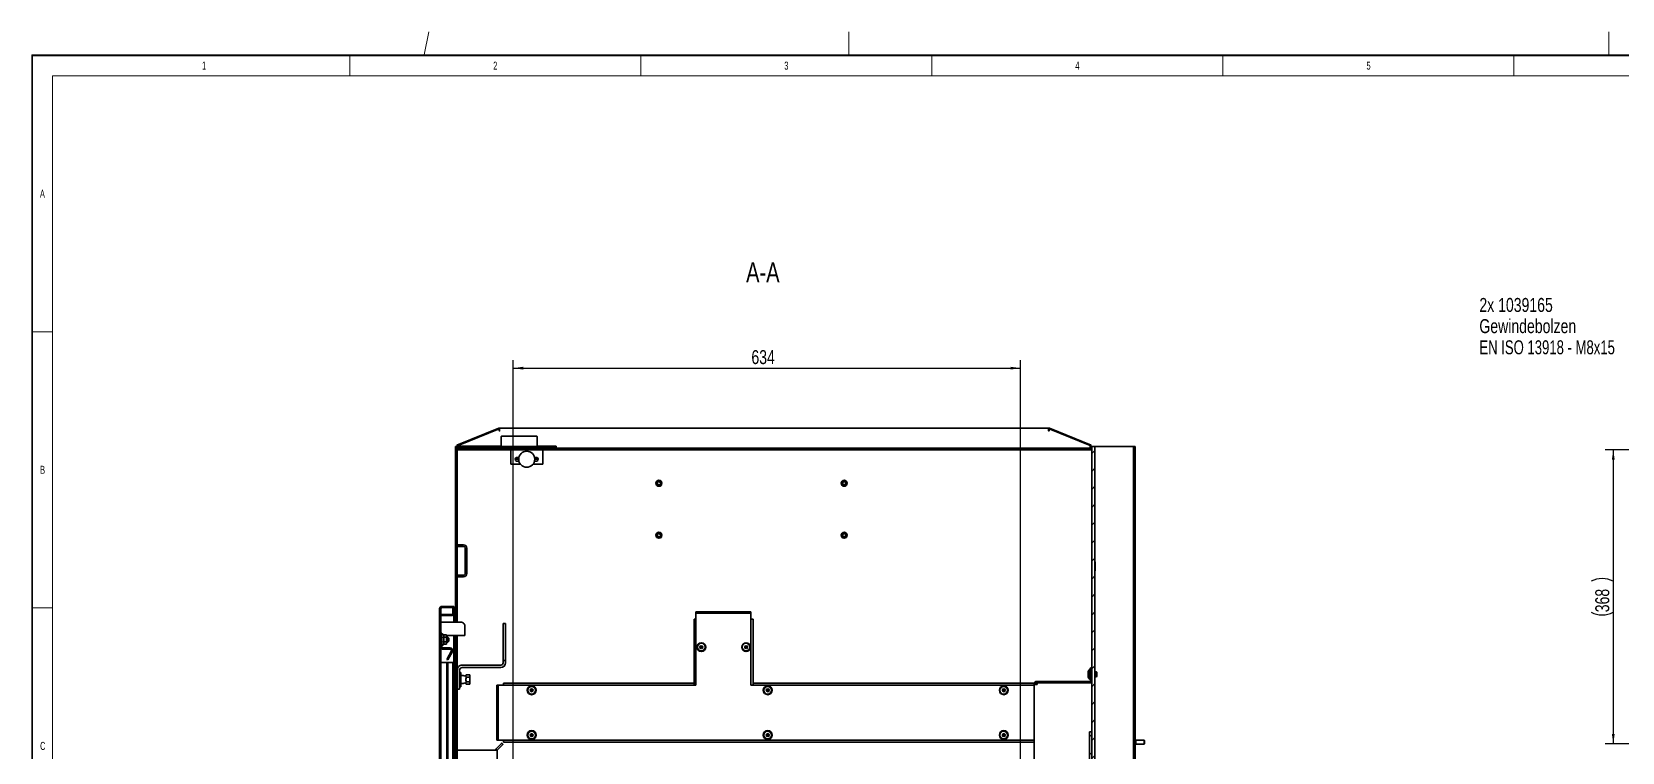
# Paper-space layout 'Blatt1' of a CAD drawing. Header units: millimetres. Extents: x 0 to 1189, y 0 to 841.
# Drawn here: x 5.8 to 403.3, y 660.7 to 841 of the extents above; entities that cross this region are included whole.
import ezdxf

# ---------------------------------------------------------------- set-up
doc = ezdxf.new("R2010")
doc.units = ezdxf.units.MM
for name, color, linetype in [('1', 7, 'Continuous'), ('BEMASSUNG', 1, 'Continuous'), ('BESCHRIFTUNG', 5, 'Continuous')]:
    doc.layers.add(name, color=color, linetype=linetype)
doc.styles.add('SLDTEXTSTYLE0', font='TXT', dxfattribs={"width": 0.675})
doc.styles.add('SLDTEXTSTYLE2', font='TXT', dxfattribs={"width": 0.75})
doc.styles.add('SLDTEXTSTYLE4', font='TXT', dxfattribs={"width": 0.7})
doc.dimstyles.new('SLDDIMSTYLE2', dxfattribs={"dimtxt": 3.5, "dimasz": 2.5, "dimexe": 0, "dimexo": 0.0625, "dimgap": 0.875, "dimtad": 1, "dimdec": 1, "dimlfac": 5, "dimrnd": 1e-09, "dimzin": 12, "dimdsep": 46, "dimtxsty": 'SLDTEXTSTYLE2', "dimsah": 1, "dimcen": 0.09, "dimadec": 0, "dimazin": 3, "dimtfac": 1, "dimtdec": 1, "dimtofl": 0, "dimtmove": 0, "dimatfit": 3, "dimfxl": 1, "dimfrac": 2, "dimtolj": 1, "dimtzin": 12, "dimarcsym": 0})

# ---------------------------------------------------------------- blocks, each defined once
blk = doc.blocks.new('_D_8')
at = {"layer": 'BEMASSUNG'}
for p, q in [((416.76, 736.43), (399.08, 736.43)), ((401.08, 736.43), (401.08, 662.83)), ((481.13, 662.83), (399.08, 662.83))]:
    blk.add_line(p, q, dxfattribs=at)
for centre, start, end in [((398.3, 697.96), 63.4349, 116.5651), ((398.3, 701.31), 243.4349, 296.5651)]:
    blk.add_arc(centre, 6.21, start, end, dxfattribs=at)
for points in [[(401.08, 736.43), (400.73, 733.93), (401.43, 733.93)], [(401.08, 662.83), (401.43, 665.33), (400.73, 665.33)]]:
    blk.add_solid(points, dxfattribs=at)
at = {"layer": 'BEMASSUNG', "insert": (396.57, 695.75), "char_height": 3.5, "attachment_point": 1, "rotation": 90, "style": 'SLDTEXTSTYLE2'}
blk.add_mtext('368', dxfattribs=at)
blk = doc.blocks.new('SW_NOTE_0_18')
at = {"layer": 'BESCHRIFTUNG', "color": 0, "char_height": 3.5, "attachment_point": 1}
for s, insert, style in [('2x 1039165', (-47.79, 15.12), 'SLDTEXTSTYLE2'), ('Gewindebolzen', (-47.79, 9.82), 'SLDTEXTSTYLE2'), ('EN ISO 13918 - M8x15', (-47.79, 4.52), 'SLDTEXTSTYLE4')]:
    blk.add_mtext(s, dxfattribs=dict(at, insert=insert, style=style))
blk = doc.blocks.new('SW_HATCH_1')
at = {"color": 0, "linetype": 'Continuous', "lineweight": 18}
for p, q in [((-158.39, 395.69), (-157.99, 395.29)), ((-156.19, 396.09), (-156.59, 395.69)), ((-153.9, 395.69), (-153.5, 395.29)), ((-151.7, 396.09), (-152.1, 395.69)), ((-149.41, 395.69), (-149.01, 395.29)), ((-147.21, 396.09), (-147.61, 395.69)), ((-144.92, 395.69), (-144.52, 395.29)), ((-143.04, 395.78), (-143.12, 395.69)), ((-140.43, 395.69), (-140.03, 395.29)), ((-138.23, 396.09), (-138.63, 395.69)), ((-135.94, 395.69), (-135.54, 395.29)), ((-131.45, 395.69), (-131.05, 395.29)), ((-126.96, 395.69), (-126.56, 395.29)), ((-122.47, 395.69), (-122.07, 395.29)), ((-117.98, 395.69), (-117.58, 395.29)), ((-113.49, 395.69), (-113.09, 395.29)), ((-109, 395.69), (-108.6, 395.29)), ((-104.51, 395.69), (-104.11, 395.29)), ((-100.02, 395.69), (-99.62, 395.29)), ((-95.53, 395.69), (-95.13, 395.29)), ((-91.04, 395.69), (-90.64, 395.29)), ((-86.55, 395.69), (-86.15, 395.29)), ((-82.06, 395.69), (-81.66, 395.29)), ((-77.57, 395.69), (-77.17, 395.29)), ((-73.08, 395.69), (-72.68, 395.29)), ((-68.58, 395.69), (-68.18, 395.29)), ((-64.09, 395.69), (-63.69, 395.29)), ((-59.6, 395.69), (-59.2, 395.29)), ((-55.11, 395.69), (-54.71, 395.29)), ((-50.62, 395.69), (-50.22, 395.29)), ((-46.13, 395.69), (-45.73, 395.29)), ((-41.64, 395.69), (-41.24, 395.29)), ((-37.15, 395.69), (-36.75, 395.29)), ((-32.66, 395.69), (-32.26, 395.29)), ((-28.17, 395.69), (-27.77, 395.29)), ((-23.68, 395.69), (-23.28, 395.29)), ((-19.19, 395.69), (-18.79, 395.29)), ((-14.7, 395.69), (-14.3, 395.29)), ((-10.21, 395.69), (-9.81, 395.29)), ((-5.72, 395.69), (-5.32, 395.29)), ((-1.23, 395.69), (-0.83, 395.29)), ((0, 395.13), (-0.8, 394.33)), ((-159.4, 392.89), (-159.8, 392.49)), ((0, 390.64), (-0.8, 389.84)), ((-159.4, 388.4), (-159.8, 388)), ((0, 386.15), (-0.8, 385.35)), ((-159.4, 383.91), (-159.8, 383.51)), ((0, 381.66), (-0.8, 380.86)), ((-159.4, 379.42), (-159.8, 379.02)), ((-159.4, 374.93), (-159.8, 374.53)), ((0, 377.17), (-0.8, 376.37)), ((-159.4, 370.44), (-159.8, 370.04)), ((0, 372.68), (-0.8, 371.88)), ((-159.4, 365.94), (-159.8, 365.54)), ((-157.4, 367.76), (-157, 367.36)), ((0, 368.19), (-0.8, 367.39)), ((-158.02, 363.89), (-157.64, 363.51)), ((0, 363.7), (-0.8, 362.9)), ((-159.4, 361.45), (-159.8, 361.05)), ((0, 359.21), (-0.8, 358.41)), ((-163.56, 355.97), (-163.34, 355.75)), ((-162.29, 354.07), (-162.59, 353.77)), ((-159.4, 356.96), (-159.8, 356.56)), ((0, 354.72), (-0.8, 353.92)), ((-163.82, 351.73), (-163.52, 351.43)), ((0, 350.23), (-0.8, 349.43)), ((-163.82, 347.24), (-163.52, 346.94)), ((-163.22, 348.65), (-163.52, 348.35)), ((-163.82, 342.75), (-163.52, 342.45)), ((-161.71, 345.67), (-162.01, 345.37)), ((0, 345.74), (-0.8, 344.94)), ((0, 341.25), (-0.8, 340.45)), ((0, 336.76), (-0.8, 335.96)), ((0, 332.27), (-0.8, 331.47)), ((0, 327.78), (-0.8, 326.98)), ((-1.4, 324.02), (-0.8, 323.42)), ((0, 323.29), (-0.8, 322.49)), ((-1.4, 319.53), (-0.8, 318.93)), ((0, 318.8), (-0.8, 318)), ((-1.4, 315.04), (-0.92, 314.56)), ((0, 314.31), (-0.8, 313.51)), ((4.27, 314.09), (3.67, 313.49)), ((8.76, 314.09), (8.16, 313.49)), ((13.25, 314.09), (12.65, 313.49)), ((-10.35, 310.52), (-9.9, 310.07)), ((-7.29, 311.95), (-6.84, 311.49)), ((-4.23, 313.37), (-3.78, 312.92)), ((-19.54, 306.23), (-19.09, 305.78)), ((-16.48, 307.66), (-16.02, 307.21)), ((-13.41, 309.09), (-12.96, 308.64)), ((0, 309.82), (-0.8, 309.02)), ((-22.6, 304.81), (-22.15, 304.35)), ((0, 305.33), (-0.8, 304.53)), ((0, 300.84), (-0.8, 300.04)), ((0, 296.35), (-0.8, 295.55)), ((0, 291.86), (-0.8, 291.06)), ((0, 287.37), (-0.8, 286.57)), ((0, 282.88), (-0.8, 282.08)), ((0, 278.39), (-0.8, 277.59)), ((0, 273.9), (-0.8, 273.1)), ((0, 269.41), (-0.8, 268.61)), ((0, 264.92), (-0.8, 264.12)), ((0, 260.43), (-0.8, 259.63)), ((0, 255.94), (-0.8, 255.14)), ((0, 251.45), (-0.8, 250.65)), ((0, 246.96), (-0.8, 246.16)), ((0, 242.47), (-0.8, 241.67)), ((0, 237.98), (-0.8, 237.18)), ((0, 233.49), (-0.8, 232.69)), ((0, 229), (-0.8, 228.2)), ((0, 224.51), (-0.8, 223.71)), ((-1.2, 218.82), (-1.5, 218.52)), ((0, 220.02), (-0.8, 219.22)), ((0, 215.53), (-0.8, 214.73)), ((-1.2, 214.33), (-1.5, 214.03)), ((0, 211.04), (-0.8, 210.24)), ((-1.2, 209.84), (-1.5, 209.54)), ((9.35, 206.92), (8.95, 206.52)), ((12.37, 209.93), (12.17, 209.73)), ((16.36, 209.43), (16.16, 209.23)), ((19.49, 208.07), (19.36, 207.94)), ((-1.2, 205.35), (-1.5, 205.05)), ((0, 206.55), (-0.8, 205.75)), ((-1.2, 200.86), (-1.5, 200.56)), ((0, 202.06), (-0.8, 201.26)), ((1.57, 199.13), (0.6, 198.17)), ((6.06, 199.13), (4.46, 197.53)), ((9.35, 202.43), (8.95, 202.03)), ((11.08, 199.66), (10.55, 199.14)), ((-1.2, 196.37), (-1.5, 196.07)), ((0, 197.57), (-0.8, 196.77)), ((9.75, 198.33), (8.95, 197.53)), ((-1.2, 191.88), (-1.5, 191.58)), ((0, 193.08), (-0.8, 192.28)), ((-1.2, 187.39), (-1.5, 187.09)), ((0, 188.59), (-0.8, 187.79)), ((9.35, 188.96), (8.95, 188.56)), ((10.01, 189.61), (9.81, 189.41)), ((14, 189.11), (13.8, 188.91)), ((18.4, 189.02), (18.21, 188.84)), ((9.35, 184.46), (8.95, 184.06)), ((9.62, 180.24), (9.29, 179.91)), ((3.7, 178.81), (2.1, 177.21)), ((7.7, 178.32), (6.59, 177.21)), ((12.14, 169.29), (11.94, 169.09)), ((16.13, 168.79), (15.93, 168.59)), ((9.35, 166.5), (8.95, 166.1)), ((9.35, 162.01), (8.95, 161.61)), ((10.99, 159.17), (10.55, 158.72)), ((1.34, 158.49), (0.6, 157.75)), ((5.83, 158.49), (4.23, 156.89)), ((9.52, 157.69), (8.72, 156.89)), ((-132.48, 154.89), (-133.28, 154.09)), ((-127.99, 154.89), (-128.79, 154.09)), ((-123.5, 154.89), (-124.3, 154.09)), ((-119.01, 154.89), (-119.81, 154.09)), ((-114.52, 154.89), (-115.32, 154.09)), ((-110.03, 154.89), (-110.83, 154.09)), ((-105.54, 154.89), (-106.34, 154.09)), ((-104.8, 153.52), (-104.37, 153.09)), ((-101.05, 154.89), (-101.85, 154.09)), ((-100.88, 154.09), (-99.88, 153.09)), ((-96.56, 154.89), (-97.36, 154.09)), ((-96.39, 154.09), (-95.39, 153.09)), ((-92.06, 154.89), (-92.86, 154.09)), ((-87.57, 154.89), (-88.37, 154.09)), ((-83.08, 154.89), (-83.88, 154.09)), ((-78.59, 154.89), (-79.39, 154.09)), ((-74.1, 154.89), (-74.9, 154.09)), ((-69.61, 154.89), (-70.41, 154.09)), ((-65.12, 154.89), (-65.92, 154.09)), ((-60.63, 154.89), (-61.43, 154.09)), ((-56.14, 154.89), (-56.94, 154.09)), ((-51.65, 154.89), (-52.45, 154.09)), ((-47.16, 154.89), (-47.96, 154.09)), ((-42.67, 154.89), (-43.47, 154.09)), ((-38.18, 154.89), (-38.98, 154.09)), ((-33.69, 154.89), (-34.49, 154.09)), ((-29.2, 154.89), (-30, 154.09)), ((-24.71, 154.89), (-25.51, 154.09)), ((-20.22, 154.89), (-21.02, 154.09)), ((-15.73, 154.89), (-16.53, 154.09)), ((-11.24, 154.89), (-12.04, 154.09)), ((-6.75, 154.89), (-7.55, 154.09)), ((-2.4, 154.75), (-3.06, 154.09)), ((-0.39, 152.28), (-0.99, 151.68)), ((0, 148.17), (-0.8, 147.37)), ((0, 143.68), (-0.8, 142.88)), ((0, 139.19), (-0.8, 138.39)), ((-163.82, 131.72), (-163.52, 131.42)), ((-160.64, 131.22), (-160.86, 131)), ((0, 134.7), (-0.8, 133.9)), ((-163.82, 127.23), (-163.52, 126.93)), ((-163.22, 128.64), (-163.52, 128.34)), ((-161.29, 130.57), (-161.59, 130.27)), ((0, 130.21), (-0.8, 129.41)), ((0, 125.72), (-0.8, 124.92)), ((-163.82, 122.74), (-163.52, 122.44)), ((-161.26, 120.17), (-160.96, 119.87)), ((-160.72, 122.16), (-161.01, 121.87)), ((0, 121.23), (-0.8, 120.43)), ((-159.4, 118.99), (-159.8, 118.59)), ((-1.7, 117.29), (-2, 116.99)), ((-0.8, 115.94), (-2, 114.74)), ((0, 116.74), (-0.8, 115.94)), ((-159.4, 114.5), (-159.8, 114.1)), ((-158.07, 112.49), (-157.63, 112.05)), ((-157.44, 111.87), (-157, 111.43)), ((-0.8, 113.7), (-2, 112.5)), ((-0.8, 111.45), (-2, 110.25)), ((0, 112.25), (-0.8, 111.45)), ((-159.4, 110.01), (-159.8, 109.61)), ((-157.4, 107.34), (-157, 106.94)), ((-0.8, 109.21), (-2, 108.01)), ((0, 107.76), (-0.8, 106.96)), ((-159.4, 105.52), (-159.8, 105.12)), ((-159.4, 104.85), (-159.05, 104.49)), ((-0.8, 106.96), (-2, 105.76)), ((-0.8, 104.72), (-2, 103.52)), ((-159.4, 101.03), (-159.8, 100.63)), ((-88.4, 100.19), (-89, 99.59)), ((-0.8, 102.47), (-2, 101.27)), ((-0.8, 100.23), (-2, 99.03)), ((0, 103.27), (-0.8, 102.47)), ((-159.4, 96.54), (-159.8, 96.14)), ((-88.4, 95.7), (-89, 95.1)), ((-0.8, 97.98), (-2, 96.78)), ((-0.8, 95.74), (-2, 94.54)), ((0, 98.78), (-0.8, 97.98)), ((-159.4, 92.05), (-159.8, 91.65)), ((-0.8, 93.49), (-2, 92.29)), ((0, 94.29), (-0.8, 93.49)), ((-159.4, 87.56), (-159.8, 87.16)), ((-88.4, 91.21), (-89, 90.61)), ((-0.8, 91.25), (-2, 90.05)), ((-0.8, 89), (-2, 87.8)), ((0, 89.8), (-0.8, 89)), ((-88.4, 86.71), (-89, 86.11)), ((-0.8, 86.76), (-2, 85.56)), ((-0.8, 84.51), (-2, 83.31)), ((0, 85.31), (-0.8, 84.51)), ((-159.4, 83.07), (-159.8, 82.67)), ((-88.4, 82.22), (-89, 81.62)), ((-0.8, 82.27), (-2, 81.07)), ((-0.8, 80.02), (-2, 78.82)), ((0, 80.82), (-0.8, 80.02)), ((-159.4, 78.58), (-159.8, 78.18)), ((-88.4, 77.73), (-89, 77.13)), ((-0.8, 77.78), (-2, 76.58)), ((-0.8, 75.53), (-2, 74.33)), ((0, 76.33), (-0.8, 75.53)), ((-159.4, 74.09), (-159.8, 73.69)), ((-109, 75.1), (-110.2, 73.9)), ((-106.4, 74.29), (-105.2, 73.09)), ((-101.91, 74.29), (-100.71, 73.09)), ((-97.41, 74.29), (-96.21, 73.09)), ((-92.92, 74.29), (-91.72, 73.09)), ((-88.43, 74.29), (-87.23, 73.09)), ((-83.94, 74.29), (-82.74, 73.09)), ((-79.45, 74.29), (-78.25, 73.09)), ((-74.96, 74.29), (-73.76, 73.09)), ((-70.47, 74.29), (-69.27, 73.09)), ((-65.98, 74.29), (-64.78, 73.09)), ((-61.49, 74.29), (-60.29, 73.09)), ((-57, 74.29), (-55.8, 73.09)), ((-52.51, 74.29), (-51.31, 73.09)), ((-48.02, 74.29), (-46.82, 73.09)), ((-43.53, 74.29), (-42.33, 73.09)), ((-39.04, 74.29), (-37.84, 73.09)), ((-34.55, 74.29), (-33.35, 73.09)), ((-30.06, 74.29), (-28.86, 73.09)), ((-25.57, 74.29), (-24.37, 73.09)), ((-21.08, 74.29), (-19.88, 73.09)), ((-16.59, 74.29), (-15.39, 73.09)), ((-12.1, 74.29), (-10.9, 73.09)), ((-7.61, 74.29), (-6.41, 73.09)), ((-3.12, 74.29), (-2, 73.17)), ((-0.8, 73.29), (-2, 72.09)), ((0, 71.84), (-0.8, 71.04)), ((-159.4, 69.6), (-159.8, 69.2)), ((-109, 70.61), (-110.2, 69.41)), ((-0.8, 71.04), (-2, 69.84)), ((-0.8, 68.8), (-2, 67.6)), ((-159.4, 65.11), (-159.8, 64.71)), ((-109, 66.11), (-110.2, 64.92)), ((-0.8, 66.55), (-2, 65.35)), ((-0.8, 64.31), (-2, 63.11)), ((0, 67.35), (-0.8, 66.55)), ((-159.4, 60.62), (-159.8, 60.22)), ((-108.1, 62.53), (-109.01, 61.62)), ((-103.64, 62.49), (-104.84, 61.29)), ((-99.15, 62.49), (-100.35, 61.29)), ((-94.66, 62.49), (-95.86, 61.29)), ((-90.17, 62.49), (-91.37, 61.29)), ((-85.68, 62.49), (-86.88, 61.29)), ((-81.19, 62.49), (-82.39, 61.29)), ((-76.7, 62.49), (-77.9, 61.29)), ((-72.21, 62.49), (-73.41, 61.29)), ((-67.72, 62.49), (-68.92, 61.29)), ((-63.23, 62.49), (-64.43, 61.29)), ((-58.74, 62.49), (-59.94, 61.29)), ((-54.25, 62.49), (-55.45, 61.29)), ((-49.76, 62.49), (-50.96, 61.29)), ((-45.27, 62.49), (-46.47, 61.29)), ((-40.78, 62.49), (-41.98, 61.29)), ((-36.29, 62.49), (-37.49, 61.29)), ((-31.8, 62.49), (-33, 61.29)), ((-27.31, 62.49), (-28.51, 61.29)), ((-22.82, 62.49), (-24.02, 61.29)), ((-18.33, 62.49), (-19.53, 61.29)), ((-13.84, 62.49), (-15.04, 61.29)), ((-9.35, 62.49), (-10.55, 61.29)), ((-4.86, 62.49), (-6.06, 61.29)), ((-0.8, 62.06), (-2, 60.86)), ((-0.8, 59.82), (-2, 58.62)), ((0, 62.86), (-0.8, 62.06)), ((-159.4, 56.13), (-159.8, 55.73)), ((-0.8, 57.57), (-1.08, 57.29)), ((0, 58.37), (-0.8, 57.57)), ((-154.85, 51.69), (-155.25, 51.29)), ((-150.36, 51.69), (-150.76, 51.29)), ((-145.87, 51.69), (-146.27, 51.29)), ((-136.89, 51.69), (-137.29, 51.29)), ((0, 53.88), (-0.8, 53.08)), ((-159.4, 51.64), (-159.8, 51.24)), ((-159.39, 50.95), (-158.74, 50.3)), ((-155.24, 51.29), (-154.64, 50.69)), ((-154.64, 50.69), (-154.24, 50.29)), ((-150.75, 51.29), (-150.15, 50.69)), ((-150.15, 50.69), (-149.75, 50.29)), ((-146.26, 51.29), (-145.66, 50.69)), ((-145.66, 50.69), (-145.26, 50.29)), ((-141.17, 50.69), (-140.77, 50.29)), ((-137.28, 51.29), (-136.68, 50.69)), ((-136.68, 50.69), (-136.28, 50.29)), ((-132.19, 50.69), (-131.79, 50.29)), ((-127.7, 50.69), (-127.3, 50.29)), ((-123.21, 50.69), (-122.81, 50.29)), ((-118.72, 50.69), (-118.32, 50.29)), ((-114.23, 50.69), (-113.83, 50.29)), ((-109.74, 50.69), (-109.34, 50.29)), ((-105.25, 50.69), (-104.85, 50.29)), ((-100.76, 50.69), (-100.36, 50.29)), ((-100.2, 47.97), (-100.5, 47.67)), ((-96.27, 50.69), (-95.87, 50.29)), ((-91.78, 50.69), (-91.38, 50.29)), ((-87.29, 50.69), (-86.89, 50.29)), ((-82.8, 50.69), (-82.4, 50.29)), ((-78.31, 50.69), (-77.91, 50.29)), ((-73.81, 50.69), (-73.41, 50.29)), ((-69.32, 50.69), (-68.92, 50.29)), ((-64.83, 50.69), (-64.43, 50.29)), ((-60.34, 50.69), (-59.94, 50.29)), ((-55.85, 50.69), (-55.45, 50.29)), ((-51.36, 50.69), (-50.96, 50.29)), ((-46.87, 50.69), (-46.47, 50.29)), ((-42.38, 50.69), (-41.98, 50.29)), ((-37.89, 50.69), (-37.49, 50.29)), ((-33.4, 50.69), (-33, 50.29)), ((-28.91, 50.69), (-28.51, 50.29)), ((-24.42, 50.69), (-24.02, 50.29)), ((-21.55, 50.29), (-21.95, 49.89)), ((-19.93, 50.69), (-19.53, 50.29)), ((-17.06, 50.29), (-17.46, 49.89)), ((-15.44, 50.69), (-15.04, 50.29)), ((-14.41, 48.45), (-14.93, 47.93)), ((-10.95, 50.69), (-10.55, 50.29)), ((-6.46, 50.69), (-6.06, 50.29)), ((-1.97, 50.69), (-1.57, 50.29)), ((0, 49.39), (-0.8, 48.59)), ((0, 44.9), (-0.8, 44.1)), ((-100.2, 43.48), (-100.5, 43.18)), ((0, 40.41), (-0.8, 39.61)), ((-100.2, 38.99), (-100.5, 38.69)), ((-8.5, 36.4), (-10.58, 34.32)), ((0, 35.92), (-0.8, 35.12)), ((-100.2, 34.5), (-100.5, 34.2)), ((-100.2, 30.01), (-100.5, 29.71)), ((0, 31.43), (-0.8, 30.63)), ((-100.2, 25.52), (-100.5, 25.22)), ((-91.65, 25.09), (-95.5, 21.24)), ((-79.42, 23.85), (-95.5, 7.77)), ((-87.66, 24.59), (-95.3, 16.95)), ((-73.73, 25.05), (-93.69, 5.09)), ((-70.21, 24.08), (-88.89, 5.4)), ((-77.87, 25.4), (-78.17, 25.1)), ((-76.19, 27.09), (-76.49, 26.79)), ((-72.71, 26.07), (-73.01, 25.77)), ((-69.45, 24.84), (-69.75, 24.54)), ((-9.4, 26.52), (-10.58, 25.34)), ((0, 26.94), (-0.8, 26.14)), ((-100.2, 21.03), (-100.5, 20.73)), ((-84.6, 23.16), (-95.5, 12.26)), ((-67.58, 22.22), (-82.11, 7.69)), ((-65.07, 20.24), (-65.37, 19.94)), ((0, 22.45), (-0.8, 21.65)), ((-100.2, 16.54), (-100.5, 16.24)), ((-65.69, 19.63), (-79.13, 6.18)), ((-64.66, 16.16), (-75.67, 5.15)), ((-63.84, 16.98), (-64.14, 16.68)), ((0, 17.96), (-0.8, 17.16)), ((0.82, 18.78), (0.52, 18.48)), ((4.6, 18.07), (4.3, 17.77)), ((9.83, 18.81), (9.53, 18.51)), ((14.33, 18.82), (14.03, 18.52)), ((18.84, 18.84), (18.54, 18.54)), ((23.34, 18.85), (23.04, 18.55)), ((27.85, 18.87), (27.54, 18.56)), ((-100.2, 12.05), (-100.5, 11.75)), ((-62.83, 13.51), (-63.13, 13.21)), ((0, 13.47), (-0.8, 12.67)), ((0.9, 14.37), (0.6, 14.07)), ((-65.6, 10.73), (-70.24, 6.09)), ((-64.51, 11.82), (-64.81, 11.52)), ((0, 8.98), (-0.8, 8.18)), ((0.9, 9.88), (0.6, 9.58)), ((-100.2, 7.56), (-100.5, 7.26)), ((-79.45, 5.86), (-79.75, 5.56)), ((-76.19, 4.64), (-76.49, 4.34)), ((-71.03, 5.3), (-71.33, 5)), ((0, 4.49), (-0.8, 3.69)), ((0.9, 5.39), (0.6, 5.09)), ((-100.2, 3.07), (-100.5, 2.77)), ((-72.71, 3.62), (-73.01, 3.32)), ((0, 0), (-0.8, -0.8)), ((0.9, 0.9), (0.6, 0.6)), ((-100.2, -1.42), (-100.5, -1.72)), ((-97.4, -3.11), (-97.7, -3.41)), ((-92.91, -3.11), (-93.21, -3.41)), ((-88.42, -3.11), (-88.72, -3.41)), ((-48.01, -3.11), (-48.31, -3.41)), ((-43.52, -3.11), (-43.82, -3.41)), ((-39.03, -3.11), (-39.33, -3.41)), ((-34.54, -3.11), (-34.84, -3.41)), ((-30.05, -3.11), (-30.35, -3.41)), ((-25.56, -3.11), (-25.86, -3.41)), ((-21.07, -3.11), (-21.37, -3.41)), ((-16.58, -3.11), (-16.88, -3.41)), ((-12.09, -3.11), (-12.39, -3.41)), ((-7.6, -3.11), (-7.9, -3.41)), ((-3.11, -3.11), (-3.41, -3.41)), ((2.08, -2.41), (1.78, -2.71)), ((6.57, -2.41), (6.27, -2.71)), ((11.06, -2.41), (10.76, -2.71)), ((15.55, -2.41), (15.25, -2.71)), ((20.04, -2.41), (19.74, -2.71))]:
    blk.add_line(p, q, dxfattribs=at)
blk = doc.blocks.new('_D_9')
at = {"layer": 'BEMASSUNG'}
for p, q in [((126.14, 599.23), (126.14, 758.83)), ((126.14, 756.83), (252.94, 756.83)), ((252.94, 599.23), (252.94, 758.83))]:
    blk.add_line(p, q, dxfattribs=at)
for points in [[(126.14, 756.83), (128.64, 756.48), (128.64, 757.18)], [(252.94, 756.83), (250.44, 757.18), (250.44, 756.48)]]:
    blk.add_solid(points, dxfattribs=at)
at = {"layer": 'BEMASSUNG', "insert": (185.66, 761.34), "char_height": 3.5, "attachment_point": 1, "style": 'SLDTEXTSTYLE2'}
blk.add_mtext('634', dxfattribs=at)

psp = doc.layouts.new('Blatt1')

# ---------------------------------------------------------------- linework, layer by layer
at = {"color": 7, "linetype": 'Continuous', "lineweight": 35}
for p, q in [((122.497, 741.789), (112.052, 737.568)), ((122.609, 741.618), (112.326, 737.464)), ((122.572, 741.603), (122.497, 741.789)), ((122.609, 741.16), (122.609, 741.618)), ((122.722, 741.232), (122.722, 741.832)), ((259.941, 741.832), (122.722, 741.832)), ((122.722, 741.16), (122.722, 741.232)), ((123.126, 739.632), (123.126, 737.472)), ((131.926, 739.832), (123.326, 739.832)), ((132.126, 737.472), (132.126, 739.632)), ((259.941, 741.832), (259.941, 741.232)), ((259.941, 741.232), (259.941, 741.16)), ((260.053, 741.618), (270.336, 737.464)), ((260.053, 741.16), (260.053, 741.618)), ((260.166, 741.789), (260.091, 741.603)), ((270.611, 737.568), (260.166, 741.789)), ((111.736, 737.232), (112.136, 737.232)), ((111.736, 737.232), (111.736, 695.232)), ((112.052, 737.568), (112.164, 737.29)), ((112.136, 737.232), (112.496, 737.232)), ((112.136, 737.232), (112.136, 695.232)), ((112.136, 736.832), (112.136, 736.432)), ((112.136, 736.832), (128.516, 736.832)), ((112.136, 736.432), (128.516, 736.432)), ((112.164, 737.29), (112.326, 737.356)), ((112.326, 737.272), (112.326, 737.464)), ((122.926, 737.272), (112.326, 737.272)), ((112.496, 737.232), (112.496, 736.832)), ((112.496, 737.232), (128.496, 737.232)), ((112.496, 736.832), (128.496, 736.832)), ((121.036, 736.412), (121.036, 736.432)), ((123.236, 736.412), (121.036, 736.412)), ((123.236, 736.432), (123.236, 736.412)), ((125.496, 736.432), (125.496, 735.232)), ((128.496, 736.832), (128.496, 737.232)), ((128.496, 737.232), (129.496, 737.232)), ((128.516, 736.432), (128.516, 736.832)), ((128.516, 736.832), (129.496, 736.832)), ((130.516, 736.432), (128.516, 736.432)), ((129.496, 737.232), (130.496, 737.232)), ((130.496, 736.832), (129.516, 736.832)), ((130.496, 736.832), (130.496, 737.232)), ((130.496, 737.232), (136.496, 737.232)), ((130.496, 736.832), (136.496, 736.832)), ((130.516, 736.432), (130.516, 736.832)), ((130.516, 736.832), (270.736, 736.832)), ((130.516, 736.432), (270.736, 736.432)), ((136.826, 737.272), (132.326, 737.272)), ((133.496, 735.232), (133.496, 736.432)), ((136.496, 736.832), (136.496, 737.232)), ((136.826, 737.232), (136.496, 737.232)), ((136.826, 736.832), (136.826, 737.272)), ((153.036, 736.412), (153.036, 736.432)), ((155.236, 736.412), (153.036, 736.412)), ((155.236, 736.432), (155.236, 736.412)), ((185.036, 736.412), (185.036, 736.432)), ((187.236, 736.412), (185.036, 736.412)), ((187.236, 736.432), (187.236, 736.412)), ((217.036, 736.412), (217.036, 736.432)), ((219.236, 736.412), (217.036, 736.412)), ((219.236, 736.432), (219.236, 736.412)), ((249.036, 736.412), (249.036, 736.432)), ((251.236, 736.412), (249.036, 736.412)), ((251.236, 736.432), (251.236, 736.412)), ((270.336, 737.464), (270.336, 736.832)), ((270.336, 737.356), (270.499, 737.29)), ((270.736, 737.232), (270.336, 737.232)), ((270.499, 737.29), (270.611, 737.568)), ((270.736, 737.232), (271.536, 737.232)), ((270.736, 737.232), (270.736, 527.232)), ((270.736, 736.432), (270.736, 736.832)), ((280.736, 737.232), (271.536, 737.232)), ((271.536, 737.232), (271.536, 527.232)), ((281.136, 737.232), (280.736, 737.232)), ((281.536, 737.232), (281.136, 737.232)), ((281.136, 657.432), (281.136, 737.232)), ((281.536, 657.432), (281.536, 737.232)), ((125.496, 732.832), (125.496, 735.232)), ((127.896, 732.832), (125.496, 732.832)), ((127.496, 734.032), (126.596, 734.032)), ((133.496, 732.832), (131.096, 732.832)), ((132.396, 734.032), (131.496, 734.032)), ((133.496, 735.232), (133.496, 732.832)), ((112.136, 712.232), (112.136, 712.632)), ((112.136, 712.632), (113.736, 712.632)), ((112.136, 712.232), (113.736, 712.232)), ((114.136, 711.832), (114.136, 705.432)), ((114.536, 711.832), (114.536, 705.432)), ((270.716, 708.332), (270.736, 708.332)), ((270.716, 706.132), (270.716, 708.332)), ((271.536, 708.332), (271.556, 708.332)), ((271.556, 708.332), (271.556, 706.132)), ((112.136, 704.632), (112.136, 705.032)), ((113.736, 705.032), (112.136, 705.032)), ((113.736, 704.632), (112.136, 704.632)), ((270.736, 706.132), (270.716, 706.132)), ((271.556, 706.132), (271.536, 706.132)), ((107.716, 696.612), (107.716, 683.212)), ((108.016, 696.612), (108.016, 683.212)), ((111.316, 697.212), (108.316, 697.212)), ((111.316, 696.912), (108.316, 696.912)), ((111.016, 696.912), (111.016, 695.512)), ((111.016, 696.912), (111.316, 696.912)), ((111.316, 696.912), (111.316, 697.212)), ((111.316, 695.512), (111.316, 696.912)), ((171.736, 695.829), (171.736, 695.547)), ((185.536, 695.829), (171.736, 695.829)), ((185.536, 695.829), (185.536, 695.547)), ((108.016, 695.212), (108.016, 694.912)), ((110.716, 695.212), (108.016, 695.212)), ((108.016, 694.912), (110.716, 694.912)), ((108.016, 693.312), (113.016, 693.312)), ((111.316, 693.312), (111.316, 695.512)), ((111.736, 695.232), (112.136, 695.232)), ((111.736, 695.232), (111.736, 693.312)), ((112.136, 695.232), (112.136, 693.312)), ((114.016, 692.312), (114.016, 690.712)), ((123.616, 692.912), (124.216, 692.912)), ((123.616, 692.737), (123.616, 692.912)), ((123.616, 691.788), (123.616, 692.737)), ((123.616, 691.364), (123.616, 691.788)), ((124.216, 692.912), (124.216, 692.737)), ((124.216, 691.788), (124.216, 692.737)), ((124.216, 691.788), (124.216, 691.364)), ((171.336, 694.032), (171.336, 678.032)), ((171.736, 694.032), (171.336, 694.032)), ((171.736, 695.547), (171.736, 694.176)), ((185.536, 695.547), (171.736, 695.547)), ((171.736, 694.176), (171.736, 694.071)), ((171.736, 694.071), (171.736, 677.532)), ((185.536, 694.176), (185.536, 695.547)), ((185.536, 694.071), (185.536, 694.176)), ((185.536, 677.532), (185.536, 694.071)), ((185.589, 694.032), (185.536, 694.032)), ((186.136, 694.032), (185.589, 694.032)), ((186.136, 678.032), (186.136, 694.032)), ((108.016, 690.512), (108.016, 687.112)), ((108.016, 690.512), (108.316, 690.512)), ((108.316, 687.112), (108.316, 690.512)), ((108.722, 690.067), (109.416, 690.067)), ((108.722, 689.49), (109.416, 689.49)), ((108.722, 688.335), (109.416, 688.335)), ((108.722, 687.758), (109.416, 687.758)), ((109.416, 690.067), (109.416, 689.49)), ((109.416, 689.912), (114.016, 689.912)), ((109.816, 689.512), (109.416, 689.512)), ((109.416, 689.49), (109.416, 688.335)), ((109.416, 688.335), (109.416, 687.758)), ((109.416, 688.312), (109.816, 688.312)), ((110.016, 689.312), (109.816, 689.512)), ((109.816, 688.312), (109.816, 689.512)), ((109.816, 688.312), (110.016, 688.512)), ((110.016, 689.312), (110.016, 688.512)), ((111.316, 583.035), (111.316, 689.912)), ((111.736, 689.912), (111.736, 582.76)), ((112.136, 689.912), (112.136, 582.76)), ((114.016, 689.912), (114.016, 690.712)), ((123.616, 685.261), (123.616, 691.364)), ((124.216, 691.364), (124.216, 685.261)), ((110.406, 686.812), (108.616, 686.812)), ((108.616, 686.512), (110.406, 686.512)), ((110.669, 686.069), (109.516, 683.956)), ((109.78, 683.812), (109.516, 683.956)), ((109.78, 683.812), (110.932, 685.925)), ((123.616, 684.837), (123.616, 685.261)), ((123.616, 683.888), (123.616, 684.837)), ((123.616, 683.712), (123.616, 683.888)), ((124.216, 683.712), (123.616, 683.712)), ((123.616, 683.112), (123.616, 683.712)), ((124.216, 685.261), (124.216, 684.837)), ((124.216, 683.888), (124.216, 684.837)), ((124.216, 683.888), (124.216, 683.712)), ((124.216, 683.712), (124.216, 683.112)), ((173.136, 687.379), (172.836, 687.206)), ((172.836, 687.206), (172.836, 686.859)), ((172.836, 687.206), (173.136, 687.032)), ((173.136, 687.032), (172.836, 686.859)), ((172.836, 686.859), (173.136, 686.686)), ((173.436, 687.206), (173.136, 687.379)), ((173.136, 687.379), (173.136, 687.032)), ((173.436, 687.206), (173.136, 687.032)), ((173.136, 687.032), (173.136, 686.686)), ((173.136, 687.032), (173.436, 686.859)), ((173.136, 686.686), (173.436, 686.859)), ((173.436, 686.859), (173.436, 687.206)), ((184.336, 687.379), (184.036, 687.206)), ((184.036, 687.206), (184.036, 686.859)), ((184.036, 687.206), (184.336, 687.032)), ((184.336, 687.032), (184.036, 686.859)), ((184.036, 686.859), (184.336, 686.686)), ((184.636, 687.206), (184.336, 687.379)), ((184.336, 687.379), (184.336, 687.032)), ((184.636, 687.206), (184.336, 687.032)), ((184.336, 687.032), (184.336, 686.686)), ((184.336, 687.032), (184.636, 686.859)), ((184.336, 686.686), (184.636, 686.859)), ((184.636, 686.859), (184.636, 687.206)), ((107.716, 683.212), (108.016, 683.212)), ((107.716, 683.212), (107.716, 475.012)), ((108.016, 475.012), (108.016, 683.212)), ((108.616, 683.212), (108.016, 683.212)), ((108.616, 683.212), (109.516, 683.212)), ((109.516, 683.212), (109.516, 475.012)), ((109.516, 683.212), (109.78, 683.212)), ((109.78, 683.212), (109.78, 475.012)), ((109.78, 683.212), (110.932, 683.212)), ((110.932, 683.212), (111.006, 683.212)), ((111.006, 475.012), (111.006, 683.212)), ((112.736, 681.312), (112.736, 677.112)), ((113.056, 680.712), (112.736, 680.712)), ((113.056, 680.712), (113.056, 677.112)), ((113.336, 682.512), (123.016, 682.512)), ((123.016, 681.912), (113.336, 681.912)), ((114.356, 680.067), (114.281, 679.807)), ((114.356, 680.067), (115.256, 680.067)), ((115.256, 680.067), (115.256, 679.49)), ((269.796, 680.232), (269.796, 680.712)), ((269.796, 679.752), (269.796, 680.232)), ((270.196, 680.232), (270.196, 681.439)), ((270.196, 679.025), (270.196, 680.232)), ((270.436, 681.832), (270.736, 681.832)), ((270.436, 681.432), (270.436, 681.832)), ((270.436, 681.432), (270.436, 678.732)), ((271.936, 680.832), (271.536, 680.832)), ((272.036, 680.732), (271.936, 680.832)), ((271.936, 680.832), (271.936, 679.632)), ((272.036, 679.732), (272.036, 680.732)), ((112.736, 676.512), (112.136, 676.512)), ((112.736, 677.112), (113.056, 677.112)), ((112.736, 677.112), (112.736, 676.512)), ((114.281, 678.017), (114.356, 677.758)), ((114.356, 679.49), (115.256, 679.49)), ((114.356, 678.335), (115.256, 678.335)), ((114.356, 677.758), (115.256, 677.758)), ((115.256, 679.49), (115.256, 678.335)), ((115.256, 678.335), (115.256, 677.758)), ((122.039, 677.532), (122.039, 663.732)), ((122.039, 677.532), (122.322, 677.532)), ((122.322, 677.532), (122.322, 663.732)), ((123.693, 677.532), (122.322, 677.532)), ((123.797, 677.532), (123.693, 677.532)), ((123.736, 678.032), (171.336, 678.032)), ((123.736, 678.032), (123.736, 677.532)), ((171.736, 677.532), (123.797, 677.532)), ((130.736, 676.579), (130.436, 676.406)), ((130.436, 676.406), (130.436, 676.059)), ((130.436, 676.406), (130.736, 676.232)), ((130.736, 676.232), (130.436, 676.059)), ((130.436, 676.059), (130.736, 675.886)), ((131.036, 676.406), (130.736, 676.579)), ((130.736, 676.579), (130.736, 676.232)), ((131.036, 676.406), (130.736, 676.232)), ((130.736, 676.232), (130.736, 675.886)), ((130.736, 676.232), (131.036, 676.059)), ((130.736, 675.886), (131.036, 676.059)), ((131.036, 676.059), (131.036, 676.406)), ((171.336, 677.532), (171.336, 678.032)), ((256.336, 677.532), (185.536, 677.532)), ((186.136, 678.032), (256.371, 678.032)), ((186.136, 678.032), (186.136, 677.532)), ((189.736, 676.579), (189.436, 676.406)), ((189.436, 676.406), (189.436, 676.059)), ((189.436, 676.406), (189.736, 676.232)), ((189.736, 676.232), (189.436, 676.059)), ((189.436, 676.059), (189.736, 675.886)), ((190.036, 676.406), (189.736, 676.579)), ((189.736, 676.579), (189.736, 676.232)), ((190.036, 676.406), (189.736, 676.232)), ((189.736, 676.232), (189.736, 675.886)), ((189.736, 676.232), (190.036, 676.059)), ((189.736, 675.886), (190.036, 676.059)), ((190.036, 676.059), (190.036, 676.406)), ((248.736, 676.579), (248.436, 676.406)), ((248.436, 676.406), (248.436, 676.059)), ((248.436, 676.406), (248.736, 676.232)), ((248.736, 676.232), (248.436, 676.059)), ((248.436, 676.059), (248.736, 675.886)), ((249.036, 676.406), (248.736, 676.579)), ((248.736, 676.579), (248.736, 676.232)), ((249.036, 676.406), (248.736, 676.232)), ((248.736, 676.232), (249.036, 676.059)), ((248.736, 676.232), (248.736, 675.886)), ((248.736, 675.886), (249.036, 676.059)), ((249.036, 676.059), (249.036, 676.406)), ((256.336, 677.682), (256.336, 677.832)), ((256.336, 649.397), (256.336, 677.682)), ((256.936, 677.682), (256.336, 677.682)), ((256.636, 678.352), (256.636, 678.432)), ((256.936, 678.432), (256.636, 678.432)), ((256.636, 677.682), (256.636, 677.832)), ((256.713, 678.032), (257.086, 678.032)), ((257.086, 678.432), (256.936, 678.432)), ((257.086, 678.132), (256.936, 678.132)), ((256.936, 677.682), (257.086, 677.682)), ((257.086, 678.132), (257.086, 678.432)), ((257.086, 678.432), (270.136, 678.432)), ((270.136, 678.132), (257.086, 678.132)), ((257.086, 678.118), (257.086, 677.682)), ((257.086, 678.118), (270.736, 678.118)), ((271.536, 679.632), (271.936, 679.632)), ((271.936, 679.632), (272.036, 679.732)), ((130.736, 665.379), (130.436, 665.206)), ((130.436, 665.206), (130.436, 664.859)), ((130.436, 665.206), (130.736, 665.032)), ((130.736, 665.032), (130.436, 664.859)), ((130.436, 664.859), (130.736, 664.686)), ((131.036, 665.206), (130.736, 665.379)), ((130.736, 665.379), (130.736, 665.032)), ((131.036, 665.206), (130.736, 665.032)), ((130.736, 665.032), (130.736, 664.686)), ((130.736, 665.032), (131.036, 664.859)), ((130.736, 664.686), (131.036, 664.859)), ((131.036, 664.859), (131.036, 665.206)), ((189.736, 665.379), (189.436, 665.206)), ((189.436, 665.206), (189.436, 664.859)), ((189.436, 665.206), (189.736, 665.032)), ((189.736, 665.032), (189.436, 664.859)), ((189.436, 664.859), (189.736, 664.686)), ((190.036, 665.206), (189.736, 665.379)), ((189.736, 665.379), (189.736, 665.032)), ((190.036, 665.206), (189.736, 665.032)), ((189.736, 665.032), (190.036, 664.859)), ((189.736, 665.032), (189.736, 664.686)), ((189.736, 664.686), (190.036, 664.859)), ((190.036, 664.859), (190.036, 665.206)), ((248.736, 665.379), (248.436, 665.206)), ((248.436, 665.206), (248.436, 664.859)), ((248.436, 665.206), (248.736, 665.032)), ((248.736, 665.032), (248.436, 664.859)), ((248.436, 664.859), (248.736, 664.686)), ((249.036, 665.206), (248.736, 665.379)), ((248.736, 665.379), (248.736, 665.032)), ((249.036, 665.206), (248.736, 665.032)), ((248.736, 665.032), (249.036, 664.859)), ((248.736, 665.032), (248.736, 664.686)), ((248.736, 664.686), (249.036, 664.859)), ((249.036, 664.859), (249.036, 665.206)), ((270.136, 656.215), (270.136, 665.832)), ((270.136, 665.832), (270.736, 665.832)), ((270.736, 656.215), (270.736, 665.832)), ((281.736, 663.882), (281.536, 663.882)), ((281.736, 663.232), (281.736, 663.882)), ((112.136, 661.232), (121.589, 661.232)), ((122.136, 661.232), (121.589, 661.232)), ((122.843, 662.566), (121.897, 661.619)), ((122.039, 663.732), (122.322, 663.732)), ((122.136, 661.232), (122.136, 489.232)), ((123.126, 662.283), (122.18, 661.337)), ((122.322, 663.732), (123.693, 663.732)), ((123.268, 662.99), (123.551, 662.708)), ((123.693, 663.732), (123.797, 663.732)), ((123.736, 663.732), (123.736, 663.232)), ((256.336, 663.232), (123.736, 663.232)), ((123.797, 663.732), (256.336, 663.732)), ((281.536, 662.582), (281.736, 662.582)), ((283.836, 663.732), (281.736, 663.732)), ((281.736, 662.582), (281.736, 663.232)), ((281.736, 662.732), (283.836, 662.732)), ((283.936, 663.632), (283.836, 663.732)), ((283.836, 662.732), (283.836, 663.732)), ((283.836, 662.732), (283.936, 662.832)), ((283.936, 663.632), (283.936, 662.832))]:
    psp.add_line(p, q, dxfattribs=at)
at = {"color": 7, "linetype": 'Continuous', "lineweight": 35, "flags": 128}
for points in [[(122.843, 662.566), (122.926, 662.649), (123.006, 662.729), (123.079, 662.802), (123.143, 662.866), (123.196, 662.919), (123.235, 662.958), (123.26, 662.982), (123.268, 662.99)], [(123.551, 662.708), (123.542, 662.699), (123.518, 662.675), (123.479, 662.636), (123.426, 662.583), (123.362, 662.519), (123.289, 662.446), (123.209, 662.366), (123.126, 662.283)]]:
    psp.add_lwpolyline(points, dxfattribs=at)
at = {"color": 7, "linetype": 'Continuous', "lineweight": 35}
for centre, radius in [((129.496, 734.032), 2), ((162.536, 728.032), 0.75), ((162.536, 728.032), 0.6), ((162.536, 728.032), 0.4), ((208.836, 728.032), 0.75), ((208.836, 728.032), 0.6), ((208.836, 728.032), 0.4), ((162.536, 715.032), 0.75), ((162.536, 715.032), 0.6), ((208.836, 715.032), 0.75), ((208.836, 715.032), 0.6), ((162.536, 715.032), 0.4), ((208.836, 715.032), 0.4), ((173.136, 687.032), 1.1), ((173.136, 687.032), 0.95), ((184.336, 687.032), 1.1), ((184.336, 687.032), 0.95), ((173.136, 687.032), 0.35), ((184.336, 687.032), 0.35), ((130.736, 676.232), 1.1), ((130.736, 676.232), 0.95), ((130.736, 676.232), 0.35), ((189.736, 676.232), 1.1), ((189.736, 676.232), 0.95), ((189.736, 676.232), 0.35), ((248.736, 676.232), 1.1), ((248.736, 676.232), 0.95), ((248.736, 676.232), 0.35), ((130.736, 665.032), 1.1), ((130.736, 665.032), 0.95), ((130.736, 665.032), 0.35), ((189.736, 665.032), 1.1), ((189.736, 665.032), 0.95), ((189.736, 665.032), 0.35), ((248.736, 665.032), 1.1), ((248.736, 665.032), 0.95), ((248.736, 665.032), 0.35)]:
    psp.add_circle(centre, radius, dxfattribs=at)
for centre, radius, start, end in [((122.722, 741.233), 0.6, 89.994, 111.9999), ((122.722, 741.232), 0.3, 89.99512, 111.99765), ((122.666, 741.16), 0.0562, 180, 0), ((123.326, 739.632), 0.2, 90.00152, 180.00189), ((131.926, 739.632), 0.2, 359.99228, 90.00431), ((259.941, 741.233), 0.6, 67.99971, 90.00589), ((259.941, 741.232), 0.3, 67.99975, 90.00585), ((259.997, 741.16), 0.0562, 179.99563, 0.00437), ((122.926, 737.472), 0.2, 270.00152, 0.00189), ((132.326, 737.472), 0.2, 179.99811, 270.00189), ((127.096, 734.032), 0.5, 33.12239, 180.00036), ((127.096, 734.032), 0.5, 179.99882, 326.87707), ((131.896, 734.032), 0.5, 213.12302, 146.87698), ((113.736, 711.832), 0.8, 359.99861, 90.00139), ((113.736, 711.832), 0.4, 0.00152, 89.99848), ((113.736, 705.432), 0.8, 270.00006, 0.00079), ((113.736, 705.432), 0.4, 270.00152, 0.00019), ((108.316, 696.612), 0.6, 90.00038, 179.99962), ((108.316, 696.612), 0.3, 90.00038, 179.99962), ((110.716, 695.512), 0.3, 269.99877, 0.0035), ((110.716, 695.512), 0.6, 270.00152, 359.99962), ((113.016, 692.312), 1, 359.99967, 90.00033), ((108.316, 689.897), 0.44, 22.67189, 90.00234), ((108.316, 687.927), 0.44, 270.00052, 337.39591), ((108.616, 687.112), 0.6, 180.00038, 269.99962), ((108.616, 687.112), 0.3, 180.00038, 269.99962), ((110.406, 686.212), 0.6, 331.38557, 89.99979), ((110.406, 686.212), 0.3, 331.38283, 90.00253), ((113.336, 681.312), 1.2, 89.99998, 180.00059), ((113.336, 681.312), 0.6, 90.00038, 179.99962), ((113.336, 677.549), 2.36, 69.16908, 96.81527), ((114.204, 679.83), 0.08, 249.17754, 343.82794), ((123.016, 683.112), 1.2, 270.00038, 359.99905), ((123.016, 683.112), 0.6, 270.00038, 359.99848), ((270.596, 680.712), 0.8, 120.00081, 179.9993), ((270.596, 679.752), 0.8, 180.0007, 239.99919), ((270.316, 681.439), 0.12, 0.00178, 179.99822), ((113.336, 680.276), 2.36, 263.18473, 290.83092), ((114.204, 677.995), 0.08, 16.16663, 110.83828), ((256.936, 677.832), 0.6, 90.00039, 180.00001), ((256.936, 677.832), 0.3, 90.00039, 180), ((270.136, 678.732), 0.3, 269.99658, 0.00171), ((270.136, 678.732), 0.6, 270.00032, 359.99896), ((270.316, 679.025), 0.12, 180.00178, 359.99822), ((122.284, 661.232), 0.547, 134.99823, 180.00009), ((122.284, 661.232), 0.147, 134.99189, 180.01257)]:
    psp.add_arc(centre, radius, start, end, dxfattribs=at)
for points, knots in [([(108.722, 690.067), (108.733, 690.034), (108.748, 689.985), (108.754, 689.914), (108.756, 689.855), (108.756, 689.78), (108.756, 689.707), (108.753, 689.624), (108.746, 689.555), (108.728, 689.506), (108.722, 689.49)], [0, 0, 0, 0, 0.17604527, 0.26282554, 0.36301165, 0.48353408, 0.64458952, 0.73596493, 0.91051484, 1, 1, 1, 1]), ([(108.722, 689.49), (108.727, 689.466), (108.736, 689.419), (108.744, 689.348), (108.75, 689.276), (108.754, 689.179), (108.756, 689.058), (108.756, 688.886), (108.756, 688.725), (108.751, 688.574), (108.744, 688.478), (108.734, 688.398), (108.726, 688.356), (108.722, 688.335)], [0, 0, 0, 0, 0.0617407, 0.1236819, 0.1860041, 0.2483873, 0.3741639, 0.4999982, 0.6943917, 0.7916899, 0.8891303, 0.9444993, 1, 1, 1, 1]), ([(108.722, 688.335), (108.733, 688.302), (108.748, 688.253), (108.754, 688.182), (108.756, 688.122), (108.756, 688.048), (108.756, 687.975), (108.753, 687.892), (108.746, 687.823), (108.728, 687.774), (108.722, 687.758)], [0, 0, 0, 0, 0.1760453, 0.2628256, 0.3630117, 0.4835342, 0.6445896, 0.7359447, 0.9105148, 1, 1, 1, 1]), ([(114.356, 679.49), (114.35, 679.513), (114.331, 679.583), (114.311, 679.703), (114.31, 679.849), (114.33, 679.971), (114.35, 680.043), (114.356, 680.067)], [0, 0, 0, 0, 0.1249615, 0.371803, 0.6190053, 0.8714267, 1, 1, 1, 1]), ([(114.356, 678.335), (114.35, 678.384), (114.32, 678.598), (114.297, 678.985), (114.337, 679.321), (114.356, 679.49)], [0, 0, 0, 0, 0.1275027, 0.5597641, 1, 1, 1, 1]), ([(114.356, 677.758), (114.35, 677.781), (114.331, 677.851), (114.311, 677.971), (114.31, 678.117), (114.33, 678.239), (114.35, 678.311), (114.356, 678.335)], [0, 0, 0, 0, 0.1249615, 0.371803, 0.6190053, 0.8714267, 1, 1, 1, 1])]:
    psp.add_open_spline(points, degree=3, knots=knots, dxfattribs=at)
at = {"layer": '1', "color": 7, "lineweight": 18}
for p, q in [((105, 841), (103.881, 835.2)), ((210, 835.2), (210, 841)), ((400, 835.2), (400, 841)), ((6, 835), (1183, 835)), ((6, 835), (6, 6)), ((85.25, 835), (85.25, 830)), ((158, 835), (158, 830)), ((230.75, 835), (230.75, 830)), ((303.5, 835), (303.5, 830)), ((376.25, 835), (376.25, 830)), ((11, 830), (1178, 830)), ((11, 830), (11, 11)), ((11, 765.917), (6, 765.917)), ((11, 696.833), (6, 696.833))]:
    psp.add_line(p, q, dxfattribs=at)
at = {"layer": '1', "lineweight": 18}
for q in [(1183.2, 835.2), (5.8, 5.8)]:
    psp.add_line((5.8, 835.2), q, dxfattribs=at)

# ---------------------------------------------------------------- block references
at = {"color": 7, "linetype": 'Continuous', "lineweight": 18}
psp.add_blockref('SW_HATCH_1', (271.536, 341.14), dxfattribs=at)
at = {"layer": 'BESCHRIFTUNG'}
psp.add_blockref('SW_NOTE_0_18', (415.402, 759.279), dxfattribs=at)

# ---------------------------------------------------------------- texts
at = {"color": 7, "linetype": 'Continuous', "lineweight": 0, "insert": (188.519, 783.325), "char_height": 5, "attachment_point": 2, "style": 'SLDTEXTSTYLE2'}
psp.add_mtext('A-A', dxfattribs=at)
at = {"layer": '1', "char_height": 2, "attachment_point": 2, "style": 'SLDTEXTSTYLE0'}
for s, insert in [('1', (48.858, 833.523)), ('2', (121.639, 833.523)), ('3', (194.393, 833.523)), ('4', (267.133, 833.523)), ('5', (339.899, 833.523)), ('A', (8.452, 801.481)), ('B', (8.488, 732.398)), ('C', (8.537, 663.314))]:
    psp.add_mtext(s, dxfattribs=dict(at, insert=insert))

# ---------------------------------------------------------------- dimensions: what is measured, and where the dimension line sits
at = {"layer": 'BEMASSUNG'}
dim = psp.add_linear_dim(base=(252.936, 756.832), p1=(126.136, 599.232), p2=(252.936, 599.232), dimstyle='SLDDIMSTYLE2', dxfattribs=at)
dim.commit()
dim.dimension.update_dxf_attribs({"geometry": '_D_9', "text_midpoint": (189.536, 756.832), "dimtype": 160})
dim = psp.add_linear_dim(base=(401.078, 662.832), p1=(416.756, 736.432), p2=(481.131, 662.832), angle=90, text='(<>)', dimstyle='SLDDIMSTYLE2', dxfattribs=at)
dim.commit()
dim.dimension.update_dxf_attribs({"geometry": '_D_8', "text_midpoint": (401.078, 699.632), "dimtype": 160})

doc.saveas('drawing.dxf')
